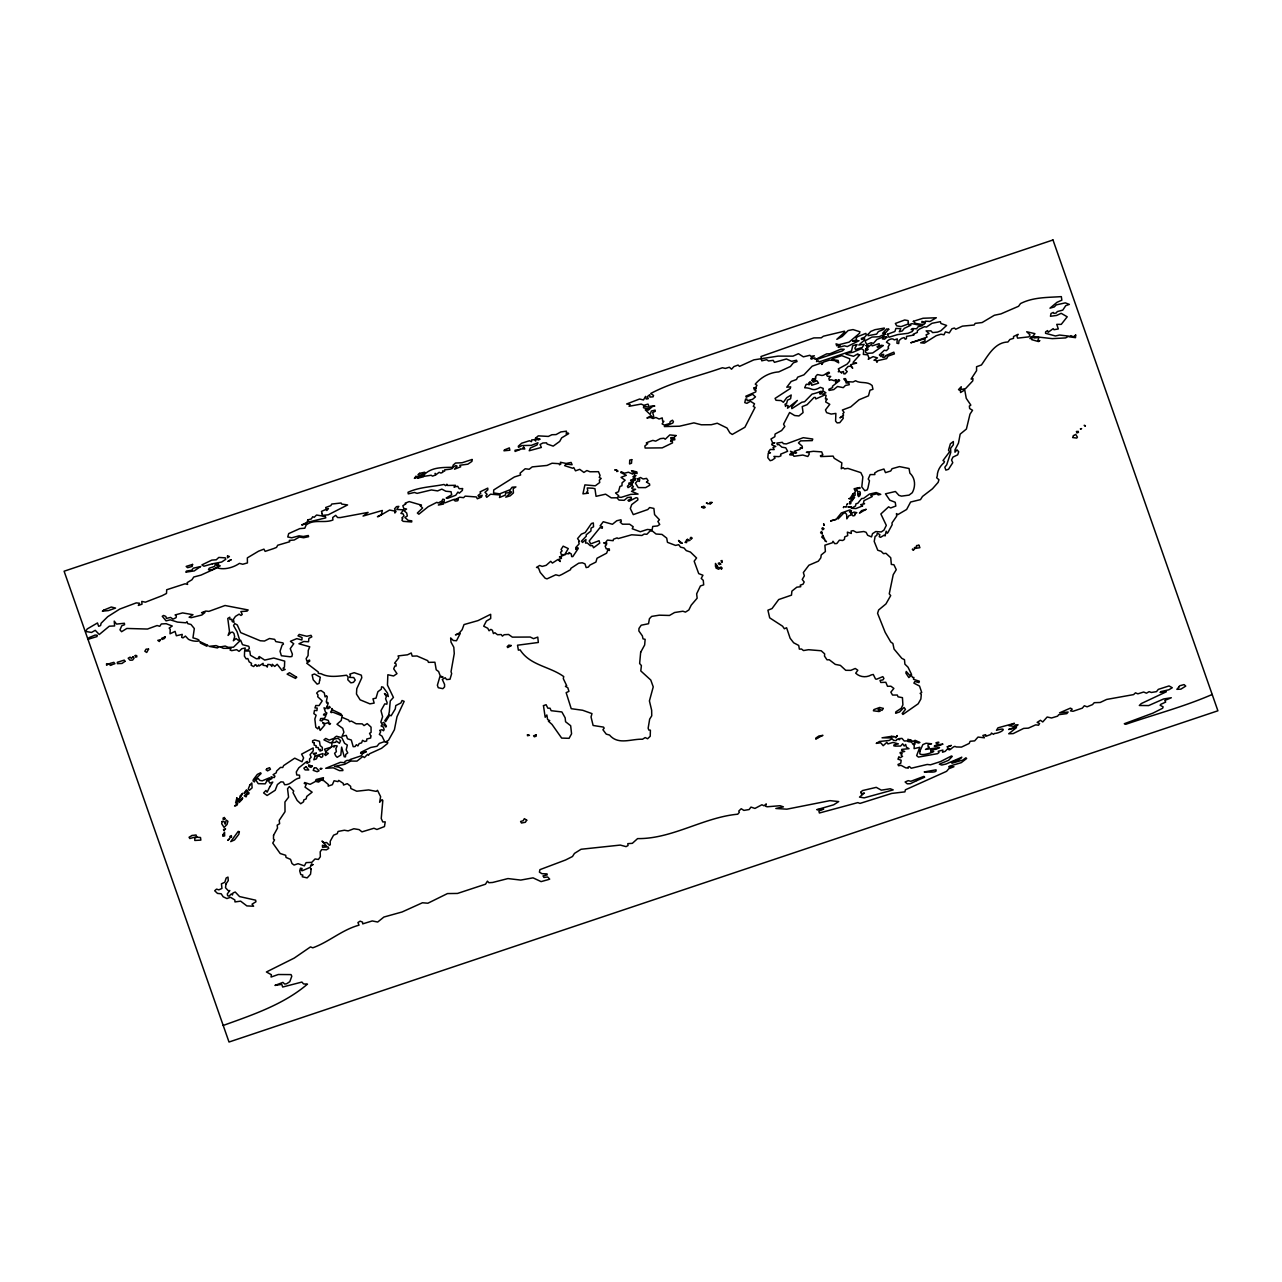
<?xml version="1.0" encoding="UTF-8"?>
<svg xmlns="http://www.w3.org/2000/svg" width="1282" height="1282" viewBox="0 0 1282 1282"><rect width="100%" height="100%" fill="white"/><g stroke="black" fill="none" stroke-linecap="round" stroke-linejoin="round"><path stroke-width="1.5" d="M845.335 506.63L846.729 506.614L845.335 506.775M1085.309 426.265L1084.171 425.32L1085.373 425.688M1212.179 694.475C1183.991 706.751 1154.473 714.427 1125.788 724.298L1124.314 723.721L1152.919 713.129L1162.63 708.257L1163.143 706.895L1160.13 705.244L1160.835 704.299L1165.675 702.087L1164.809 700.469L1171.315 697.745L1163.591 698.978L1148.64 705.581L1139.329 705.485L1141.284 703.562L1166.364 691.767L1160.05 692.424L1161.139 691.543L1168.847 689.78L1172.309 687.745L1169.056 685.934L1158.319 689.363L1156.524 691.623L1151.396 692.472L1149.137 691.639L1146.461 693.193L1143.656 692.024L1137.871 693.834L1135.467 692.841L1133.592 694.604L1106.638 699.443L1100.212 702.472L1094.251 702.68L1092.488 704.619L1087.104 706.815L1084.316 705.757L1082.312 708.161L1073.002 711.286L1070.486 710.869L1072.201 709.154L1070.438 708.113L1059.557 712.84L1068.13 712.039L1066.832 713.625L1058.708 714.699L1057.602 716.157L1051.528 717.984L1047.154 717.007L1042.747 721.958L1040.439 720.292L1037.138 722.423L1039.59 723.497L1038.58 725.195L1035.632 724.875L1028.34 728.144L1023.677 728.4L1013.149 733.608L1008.71 733.769L1016.482 727.615L1008.63 729.49L1015.408 727.102L1018.052 724.779L1015.088 724.939L1014.527 726.365L1009.03 725.756L1014.415 723.32L997.973 727.839L996.467 730.307C1008.87 726.413 1001.819 733 994.367 733.512L993.518 734.33L991.435 733.048L990.778 734.506L986.371 736.108L985.377 736.092L985.682 734.666L982.861 735.435L984.384 737.791L978.006 737.07L974.657 740.868L970.121 741.284L969.192 743.448L961.484 747.086L956.324 746.973C953.6 744.201 949.85 752.117 948.392 749.345L949.545 748.64L947.959 748.4L945.219 751.332L942.51 752.246L942.911 750.066L938.232 751.284L939.017 752.55L937.511 753.672L918.425 757.101L916.646 755.627L919.819 747.278L914.082 748.64L914.258 745.467L912.255 743.512L915.156 744.057L914.403 742.695C913.81 739.762 918.233 744.586 919.899 742.454L915.124 740.323L911.117 742.198L911.935 740.932L911.037 739.986L909.932 741.813L908.057 741.541L910.22 739.938L907.832 739.265L908.185 740.836L904.259 740.996L901.983 738.384L899.035 738.656L899.644 739.73C894.147 737.679 899.355 741.701 893.586 740.307L892.032 738.817L889.051 740.483L879.5 741.461L876.247 743.4L880.67 742.743L883.186 745.707L886.84 742.374L887.929 743.913L893.025 742.438L898.378 743.864L894.003 744.906L893.794 745.82L895.397 746.108L900.621 746.06L902.672 743.784L904.179 746.012L905.669 744.441L906.374 747.102L909.002 748.688L901.775 749.361L901.583 750.355L904.691 751.444L900.076 752.534L900.397 753.672L902.159 753.512L901.198 755.322L902.592 756.348L900.124 757.758L898.89 756.733L897.977 759.184L901.15 760.226L900.765 763.271L897.993 764.441L898.506 765.707L901.07 765.338L905.669 767.822L908.345 768.11L908.089 767.053L909.435 766.572L911.23 768.238L927.207 764.457L930.444 764.825L940.523 761.588L951.484 755.963L952.254 756.412L948.6 760.29L939.321 764.152L941.757 765.05L946.068 764.008L961.821 757.229L959.529 759.377L951.42 762.181L951.997 763.223L962.814 760.066L965.891 757.806L966.644 758.495L961.212 762.678L949.337 766.235L948.744 767.005L953.936 766.732L948.84 768.703L946.581 771.331L905.396 789.808L904.916 791.859L891.695 793.43L859.966 803.429L857.834 802.612L819.374 813.012L818.894 810.993L823.669 809.15L816.794 809.679L833.701 804.792L838.7 801.571L829.999 800.641L786.844 809.182L775.834 808.477L783.414 806.859L780.081 805.721L767.181 806.779L765.594 806.282L766.283 803.91L764.008 805.801L761.909 804.759L754.938 808.429L750.98 807.099L749.121 809.551L743.88 810.4L741.22 808.734L738.785 811.073L739.313 812.355L737.759 814.198C703.369 817.371 672.233 839.037 637.587 838.604L632.347 843.332L627.811 843.652L628.02 845.559L626.065 846.633L620.296 845.078L581.067 849.261L574.464 853.411L572.477 856.52L565.586 859.982L539.898 869.661L539.418 872.145L541.901 873.667L547.045 873.891L547.158 874.917L543.007 875.894L543.921 877.449L547.654 876.984L549.706 879.132L548.039 879.692L541.1 881.615L533.04 877.849L520.748 880.077L507.944 878.571L492.673 882.465L488.875 882.721L487.416 881.135L485.509 884.211L457.482 893.442L447.482 893.57L427.9 903.217L422.435 902.768L402.115 911.967L383.895 917.047L377.709 922.03L372.245 920.941L362.694 923.873L362.55 922.143L360.146 921.149L357.95 922.527L359.024 925.171C342.07 929.754 329.041 941.966 312.776 947.815L310.516 946.901L294.235 958.087L266.416 971.98L271.367 974.705L271.063 977.044L278.29 974.512L291.03 974.592L291.799 976.259L289.796 981.675L286.671 983.743L284.716 984.079L282.921 982.397L274.941 985.425L281.752 984.368L282.681 987.028L301.895 982.06L303.562 983.935L307.488 984.111C283.61 1004.511 252.634 1014.847 223.196 1025.456M859.389 494.323L859.934 495.589L858.571 496.663L857.674 494.884L859.789 494.515M640.663 652.282L639.638 663.515L641.401 665.55L640.792 670.919L650.775 680.037L653.243 686.896L649.413 700.901L651.657 710.276L651.737 715.821L649.67 719.122L648.147 728.208L648.804 730.003L650.391 730.195L650.23 736.253L647.602 738.753L645.183 737.567L642.49 739.249C631.609 738.672 618.293 745.451 609.543 735.051L606.242 734.121L602.925 729.746L604.159 728.176L603.566 727.118L593.117 725.468L591.034 716.958L591.98 713.609L582.701 710.276L571.227 708.69L566.147 692.665L568.936 691.351L567.798 687.713L565.394 686.367L566.692 685.662L563.295 678.611L563.727 676.576C549.706 666.368 530.011 665.486 520.107 649.878L518.377 650.15L517.527 645.215L538.328 642.474L537.767 637.106L533.52 638.66L530.251 637.042L512.351 637.138L508.569 634.462L504.211 634.718L502.4 636.112L501.182 634.526L497.496 634.734L494.868 632.731L493.41 633.58L492.384 630.295L490.894 629.382L489.083 630.776L487.769 628.276L483.699 626.209L486.391 621.033L490.702 618.533L490.669 614.302L478.042 620.6L464.02 624.574L462.145 629.686L459.309 633.004L455.447 634.878L460.238 633.5L456.488 640.728L453.315 640.503L450.655 637.923L451.008 642.154L453.812 647.25L454.261 653.58L451.04 671.704L451.665 673.595L449.998 679.268L446.585 679.572L445.207 677.729L442.29 679.38L444.566 684.396L444.566 686.896L442.883 688.674L438.252 687.729L437.386 685.245L439.806 676.944L443.091 677.056L440.239 675.935L438.62 671.544L436.217 669.781L434.902 662.233L428.46 662.361L427.707 660.647L416.971 655.983L412.227 656.144L411.234 652.987L407.532 654.798L398.077 655.919L398.798 657.81L394.6 663.147L396.09 663.948L396.106 666.031L394.872 666.031L393.686 668.835L396.987 673.643L393.574 675.983L387.853 674.749L387.452 685.053L393.43 697.456L390.257 700.966L389.311 711.798L388.558 715.148L384.824 720.596L385.626 721.686L389.664 715.164L391.122 715.789L395.257 708.978L395.785 705.565L400.913 702.953L402.051 700.501L404.167 701.366L397.003 716.702L394.407 729.762L388.51 740.243L385.257 742.15L387.773 742.358L387.468 743.56L381.523 748.319L369.553 753.768L368.415 755.338L367.597 754.345L364.425 757.566L362.87 756.476L356.973 761.107L350.675 761.075L344.794 764.28L334.474 766.428L339.089 767.181L342.679 769.376L342.887 770.562L339.506 770.642L333.288 767.806L325.724 768.303L340.371 762.325L344.906 762.694L344.89 761.508L346.925 760.418L350.579 760.322L350.306 759.457L361.268 755.803L362.902 753.287L366.299 751.717L360.579 753.415L360.915 752.262L370.738 747.47L376.956 746.284L379.296 743.448L384.648 741.541L382.004 736.14L379.36 734.426L380.658 731.814L379.696 730.323L382.02 729.73L383.478 730.756L384.135 729.666L383.414 727.07L381.139 726.013L381.988 724.747L384.28 725.067L385.866 727.054L386.411 726.093L383.751 722.391L381.715 723.465L380.834 722.087L382.613 716.686L380.978 710.661L384.744 703.898L386.892 704.155L387.1 702.504L385.578 698.77L386.363 696.623L384.456 693.514L388.35 696.543L387.452 693.097L383.158 687.184L381.587 686.799L381.299 689.155L377.886 691.735L375.995 698.177L372.982 698.786L374.152 703.097L369.921 703.866L360.114 699.828L356.476 694.027L356.765 688.755L361.796 677.761L361.332 675.149L354.185 672.681L349.746 674.172L350.499 675.342L349.569 677.393L353.752 677.537L355.242 680.069L353.431 682.361L350.851 682.841L347.807 679.797L348.095 676.912L346.557 675.229C338.352 676.191 328.721 677.809 321.173 673.771L318.273 673.322L318.305 672.024L306.67 663.163L309.731 661.095L309.539 660.054L306.943 661.24L306.142 658.628L308.081 655.567L308.241 650.455L309.747 646.801L298.946 643.772L303.77 641.481L308.545 641.769L308.866 638.372L311.83 636.866L311.029 635.343L306.799 636.273L299.219 634.414L298.001 635.856L302.023 637.539L301.911 639.974L296.783 638.644L290.421 641.288L293.738 643.724L290.245 648.644L292.392 654.189L291.879 656.496L290.069 656.769L281.383 655.743L280.037 651.288L282.12 645.038L283.45 644.141L283.018 642.923L275.79 641.577L274.668 639.365L269.492 638.516L264.477 641.032L260.262 640.76L240.728 632.635L237.282 624.959L234.734 623.549L233.548 625.568L237.058 631.657L239.446 639.446L238.228 640.263L236.064 638.532L233.356 640.792L234.67 636.753L233.981 633.532L232.539 632.074L230.792 632.507L228.084 635.439L229.478 631.481L227.779 618.453L229.782 617.203L229.943 619.559L231.657 619.206L232.282 621.658L234.061 622.267L233.356 619.462L235.455 616.402L239.125 614.142L240.968 615.456L242.234 614.463L240.888 611.562L247.073 611.113L248.179 609.96L225.039 605.505L208.87 611.386L205.793 611.065L201.53 612.732L204.944 612.54L201.899 614.991L191.226 617.684L189.111 617.203L192.989 614.703L182.605 612.908L175.089 614.943L176.355 615.889L176.115 617.636L173.086 619.126L170.538 617.427L166.388 618.421L165.859 616.434L163.567 615.456L162.253 616.289L166.051 620.841L170.266 619.831L177.509 622.107L185.89 622.812L187.012 621.642L187.717 623.645L190.97 624.462L194.319 628.549L192.957 637.859C206.402 641.256 194.592 642.683 188.438 639.301L185.409 636.08L182.989 637.907L181.659 637.33L182.252 634.382L176.339 635.76L175.073 631.369L170.025 633.805L170.234 629.382L169.16 628.1L172.253 626.017L166.179 623.693L161.324 623.965L159.753 626.289L157.093 625.536L147.462 629.045L126.838 628.452L121.582 631.706L119.979 629.831L121.758 625.792L124.562 624.703L124.386 623.26L116.534 624.094L114.226 621.113L114.627 625.937L109.291 626.209L99.275 634.51L95.253 630.311L91.535 632.443L85.59 631.433L87.272 628.917L97.48 622.956L98.65 626.321L100.605 625.52L101.086 623.26L107.72 616.69L119.739 609.078L136.213 602.893L139.578 603.229L138.36 605.425L142.014 604.191L141.773 601.418L145.395 602.187L162.077 595.713L166.516 593.454L166.692 589.752L185.073 583.791L187.621 584.416L187.14 582.637L191.963 579.736L193.758 577.012L200.937 575.121L217.139 567.814C224.27 570.186 233.388 567.573 239.43 563.375L242.763 564.256L247.442 562.926L247.33 557.878L258.595 551.164L263.932 549.129L265.134 551.372L273.611 548.584L276.543 547.398L277.681 545.251L289.732 541.709L289.283 540.395L294.171 540.026L299.395 537.014L303.642 537.751L308.609 536.677L308.305 535.507L303.305 536.485L299.091 535.828L291.719 537.799L287.761 536.966L288.69 533.6L299.812 528.601L304.812 528.216L306.11 525.027C313.93 518.713 324.106 523.617 332.919 519.995L332.679 517.527L335.692 515.332L337.615 517.543L340.147 517.591L368.094 512.399L363.062 516.069L382.34 510.476L381.331 514.675L377.437 516.694L378.302 516.598L389.6 510.044L394.632 511.069L394.888 512.992L396.026 511.518L394.552 508.842L396.523 506.63L398.83 506.374L396.811 509.451L403.542 509.835L400.897 513.441L402.981 513.713L404.022 515.941L401.843 517.96L402.724 518.505L401.907 520.268L403.253 521.357L411.698 521.966L411.778 520.829L408.269 520.396L404.92 517.511L407.323 515.941L406.698 512.976L404.15 510.797L406.554 509.034L403.766 508.473L402.852 505.733L405.817 503.906L405.16 503.185L409.198 501.583L421.474 505.14L420.111 505.589L422.595 507.993L417.355 513.04L418.861 514.21L428.188 506.694L436.89 502.304L438.091 503.009L441.873 501.038L442.803 499.179L444.389 499.531L444.149 501.246L438.364 505.044L443.492 504.05L443.171 502.127L444.934 502.881L453.379 499.595L455.142 499.227L454.389 500.541L455.607 501.054L457.818 500.701L458.331 499.339L456.104 499.115L459.725 497.224L463.571 497.672L465.142 496.134L476.343 496.951L477.321 498.778L481.471 497.063L482.112 495.269L478.747 496.551L478.042 495.509L480.75 493.33L480.077 491.871L487.753 488.122L487.849 489.836L484.981 492.304L487.112 494.307L485.846 495.765L486.727 497.304L490.557 494.195L500.156 494.964L499.499 497.496L505.3 495.156L505.717 492.945L508.874 492.769L510.076 491.102L511.614 492.096L505.749 497.16L510.124 495.862L513.425 492.929L513.201 488.618L515.909 486.92L512.111 487.224L510.252 489.676L499.676 493.858L493.586 492.945L493.73 489.948L514.386 476.984L520.636 474.981L520.091 473.17L525.171 468.763L529.162 469.26L532.222 466.888L546.965 465.446L552.045 463.235L559.096 463.683L559.497 464.821L560.843 463.988L560.346 462.241L566.131 463.459L571.115 462.449L572.125 464.725L566.115 464.148L564.609 465.654L572.653 468.25L573.743 467.577L575.49 470.831L579.72 469.324L583.903 472.433L586.884 470.542L589.992 471.76L598.486 471.696L600.056 475.43L599.255 477.449L601.194 478.474L599.319 480.189L599.72 482.513L595.297 485.798L584.896 484.884L582.941 493.858L588.326 493.169L586.547 492.4L587.765 490.958L587.268 487.961L592.572 488.202L594.96 488.746L596.05 496.326L605.601 494.179L611.226 497.849L616.93 497.817L619.062 500.092L624.206 500.3L627.539 497.512L631.129 497.176L631.369 498.57L627.94 500.397L628.981 501.294L636.128 497.688L637.667 498.137L637.907 499.9L631.706 504.595L630.311 508.553L633.276 514.611L647.779 509.547L649.637 507.528L653.884 508.441L654.573 514.595L659.429 519.723L657.89 521.47L659.733 524.466L657.554 525.941L652.746 526.437L652.089 529.883L647.346 529.466L640.311 531.742L632.218 528.745L633.212 526.742L629.606 524.194L622.475 524.194L620.135 522.095L621.305 521.309L620.937 519.755L616.786 520.748L612.427 524.274L603.261 521.726L600.104 525.876L602.412 526.774L602.268 528.28L600.024 527.623L589.223 540.94L590.698 543.889L599.095 540.7L599.736 543.119L593.55 547.751L592.524 545.651L590.297 545.699L587.332 542.991L585.553 543.087L585.938 539.482L582.493 542.494L581.547 541.068L586.259 536.18L586.195 534.818L590.906 531.052L591.05 528.136L593.534 526.806L593.342 522.928L591.435 523.505L585.185 532.575L581.355 534.145L577.557 538.584L579.56 541.373L578.663 541.837L579.16 543.872L575.794 547.51L575.762 549.433L577.878 547.638L578.182 548.536L572.798 556.628L571.644 556.58L571.275 553.968L568.936 552.494L568.775 553.856L566.66 553.584L564.465 555.01L568.295 548.584L563.167 546.164L561.067 549.465L562.109 550.907L560.571 552.334L561.388 554.705L563.391 554.577L563.086 555.555L559.433 556.949L561.228 556.981L561.436 558.391L558.872 559.24L560.298 561.532L557.846 559.561L552.398 563.07L550.715 561.308L546.196 565.314L542.174 566.404L539.674 565.458L536.517 567.365L538.504 567.926L540.203 572.397L545.17 578.23L547.013 578.855L555.779 574.785L559.16 575.698L562.029 574.384L570.522 569.705L570.843 568.391L578.663 563.215L582.252 562.782L584.977 563.872L586.162 567.589L588.294 567.125L589.912 565.074L595.922 562.077L597.027 558.247L606.642 553.167L607.716 550.186L609.431 550.475L609.303 548.92L606.258 548.84L605.136 546.132L606.61 544.529L603.694 542.799L606.819 543.231L605.953 541.917L607.492 540.091L613.149 540.7L613.453 539.241L617.123 537.879L618.18 538.584L631.657 534.786L641.913 535.475L644.221 534.065L646.865 534.29L650.086 530.956L652.554 531.165L656.063 534.017L661.961 534.418L666.72 538.136L667.441 542.318L675.55 545.411L678.723 544.69L680.534 547.142L683.963 547.943L686.255 550.603L690.405 552.045L696.575 557.99L694.155 561.179L698.722 573.615L702.953 575.249L701.222 578.39L703.273 580.361L703.69 584.864L700.421 585.954L696.655 593.838L697.152 598.197L691.206 605.168L688.835 609.96L685.469 612.107L682.889 611.226L674.62 612.508L669.476 615.456L659.285 615.184L651.657 616.402L649.429 618.693L648.532 623.725L641.208 625.215L638.981 628.42L638.869 630.968L642.362 635.856L643.019 638.837L645.134 639.333L644.654 644.974L640.663 652.282M225.488 828.957L223.789 830.592L223.517 829.486L225.488 828.957M254.91 665.214L253.644 666.528L251.16 665.278L251.528 663.323L249.173 661.849L247.811 658.547L246.192 658.884L244.413 656.176L244.622 650.984L249.798 651.048L250.407 655.262L256.368 658.756L259.525 658.595L258.467 657.586L259.236 656.528L264.701 660.086L273.771 658.035L284.7 661.127L284.444 667.057L283.018 668.275L285.165 669.492L282.088 670.518L277.168 664.268L274.701 666.448L272.265 664.236L271.864 666.448L270.406 664.637L267.826 664.413L267.265 667.105L266.416 665.823L263.05 665.262L263.098 663.323L259.044 666.031L258.644 664.909L256.945 666.416L255.807 664.557L254.91 665.214M812.115 380.578L813.397 382.148L816.874 380.722L818.589 383.126L811.714 385.273L811.634 382.885L810.352 383.286L810.112 381.651L808.702 383.014L810.032 383.879C809.487 385.818 807.323 383.526 806.154 384.392L804.679 387.773C812.836 387.741 811.746 392.244 820.336 387.34L823.204 388.382L822.932 390.898L825.896 392.789L822.691 394.295L821.425 393.446C819.743 395.721 818.172 391.939 821.714 391.651L822.707 392.116L821.009 391.282A53.94 50.847 -12.2 0 1 812.035 394.119L804.583 401.731L801.907 402.211L791.827 408.654L791.603 407.019L797.356 400.433L787.533 408.221L788.11 405.641L786.138 405.24L785.529 406.442L785.049 404.231L786.619 403.413L787.485 400.176L790.593 398.75L791.186 395L786.763 397.628L783.366 402.276L781.091 400.577L775.979 400.288L775.081 398.398L790.225 388.542L790.706 386.86L786.779 387.196L791.202 381.443L796.475 379.504L797.692 377.148L803.926 374.841L812.195 366.171L821.89 362.774L821.81 364.457L823.477 362.133L829.438 360.098L834.55 360.546L838.684 362.854L838.108 360.418L832.13 359.665L832.403 358.639L841.777 355.627L849.694 358.752L849.662 361.139L847.049 364.168L838.3 368.912L839.229 370.274L838.3 371.78L839.614 371.395L841.777 373.142L841.633 372.084L843.428 371.492L843.877 373.895L845.142 373.847L847.226 371.556L845.239 369.697L848.043 366.492L850.511 366.107L852.706 368.238L850.655 364.697L856.6 363.094L853.347 363.159L853.171 362.277L859.853 354.729L858.075 355.05L857.898 353.832L853.524 356.3L845.912 354.153L846.793 353.271L852.818 352.326L861.376 348.704L863.748 350.178L863.331 354.409L867.77 354.874L869.036 358.255L868.218 359.232L873.09 356.636L877.465 357.87L873.971 360.242L876.215 360.45L876.936 362.341L877.737 360.627L886.615 358.639L888.089 356.092L894.371 353.912L893.842 352.165L885.141 355.851L885.862 356.556L884.003 357.422L882.593 357.181L883.715 354.329L881.776 354.665L881.087 356.62L879.356 354.954L884.276 350.258L886.423 350.643L888.634 348.319L888.041 346.989L889.724 344.185L886.423 342.166C887.833 339.89 892.416 337.374 894.323 339.89L897.288 338.897L896.935 343.255L898.682 343.576L899.019 340.579L901.518 338.416L904.114 337.583L905.188 339.201L906.406 338.72L906.502 336.397L913.954 335.035L913.281 334.217L917.335 332.423L917.303 330.82L919.514 329.057L924.45 326.734L926.485 327.07L931.998 323.288L940.379 321.67L940.94 323.481L946.629 325.468L940.876 330.756L937.559 332.086L932.623 332.599L930.94 330.852L926.133 330.9L929.097 333.528L926.069 334.842L927.046 337.102L910.765 342.791L924.963 338.656L924.963 340.98L920.636 342.807L924.274 343.159L936.213 335.676L941.004 334.201L943.969 334.794L945.459 331.878L949.273 332.919L951.885 328.785L954.433 328.016L955.699 329.266L962.397 326.141L974.192 325.019L975.169 323.368L982.108 322.551L994.367 315.26L1000.889 313.914L1018.549 306.286L1020.52 303.562C1033.34 297.055 1047.41 297.584 1061.336 296.623L1061.849 300.18L1057.025 302.28L1049.974 308.177L1054.253 306.943L1056.272 304.892L1065.294 302.873L1069.364 304.395L1065.743 305.661L1062.794 310.1L1057.297 311.574L1056.192 313L1053.884 313.417L1053.275 312.439L1051.032 313.481L1050.455 316.269L1056.656 315.436L1061.176 313.321L1067.217 316.798L1061.256 324.378L1056.753 324.362L1058.307 328.961L1053.964 329.698L1053.163 328.657L1048.131 332.326L1047.618 330.58L1045.615 331.846L1045.551 333.304L1055.439 335.98L1059.573 335.051L1068.739 336.108L1065.663 337.919L1052.33 338.64L1032.715 336.429L1034.927 333.657L1026.69 331.75L1029.991 334.826L1028.965 336.846L1017.571 338.144L1016.914 336.108L1018.132 334.298L1013.549 336.509L1013.533 338.352L1009.96 339.442L1007.908 342.006C994.88 342.31 988.085 355.499 981.435 364.969L976.563 366.732L976.58 370.674L971.099 379.039L972.974 378.575L972.766 380.882L965.554 388.622L960.875 389.552L961.244 386.715L958.519 389.616L960.442 390.738L960.555 392.532L964.737 389.936L966.259 398.349L970.827 405.112L969.368 406.074L969.641 408.541L972.541 410.272L969.993 414.15L966.404 429.037L960.17 434.149L958.487 443.059L954.994 449.838L954.978 452.193L956.997 449.854L958.696 451.745L957.686 454.838L952.927 457.113L951.548 460.03L952.782 462.674L948.504 469.308L945.844 470.109L944.834 467.193L946.709 464.805L950.763 452.418L950.603 448.347L953.327 444.774L953.343 441.537L950.379 443.796L948.488 450.254L949.625 451.745L943.007 460.542L944.449 461.488L943.985 462.738C940.219 465.815 937.19 471.007 937.27 475.942L936.677 477.769L938.937 479.724L938.136 482.369L932.479 488.779L922.511 496.438L920.476 499.627L910.605 502.031L906.646 509.467L897.769 514.659L896.471 513.585L896.679 516.149L891.952 522.976L892.192 524.659L887.865 532.639L887.224 533.248L886.166 531.213L885.093 535.972L884.163 535.171L880.558 537.318L879.26 536.693L879.853 534.61L877.257 533.2L876.792 535.411L875.125 536.389L874.212 541.421L877.753 550.234L881.135 551.308L883.506 553.648L885.942 553.311L890.734 557.766L891.343 564.449L893.907 564.721L896.262 569.673L893.217 574.673L889.259 593.822L890.686 595.601L885.942 603.934L878.635 609.976L877.577 613.325L885.189 632.379L890.798 642.042L892.897 643.516L894.067 649.077L901.839 658.371L904.483 659.685L904.9 664.156L908.041 667.233L911.566 674.46L909.611 675.181L906.246 671.464L905.861 673.082L908.858 677.569L911.358 675.438L912.688 677.505L913.906 677.425L913.521 679.3L919.338 681.223L918.986 682.569L914.835 681.495L913.89 683.114L919.531 686.062L921.71 692.504L920.156 693.354L921.293 694.459L920.861 699.027L918.168 703.802L902.913 714.443L902.191 713.529L905.461 709.363L904.018 707.44L899.499 712.023L895.589 713.241L895.878 711.831L901.214 708.321L902.897 704.876L902.448 697.664L898.041 696.831L897.304 695.036L892.544 695.068L890.846 692.152L893.874 688.434L890.894 686.207L887.497 686.303L885.814 682.28L880.798 682.473L880.013 680.405L882.913 679.893L883.923 678.45L882.817 676.64L876.696 679.188L875.526 679.011L873.282 674.46L871.295 674.925A12.644 11.923 -12.2 0 1 855.703 673.178L857.818 670.246L855.254 668.467L850.815 670.358L845.735 670.31L840.383 665.39L835.287 664.38L829.262 659.749L827.034 659.845L824.502 656.112L824.663 653.868L821.185 650.759L808.477 649.718L803.477 650.551L801.522 649.013L799.359 649.125L798.718 645.455L793.654 642.779L790.129 638.244L786.603 627.763L784.36 628.757L782.565 626.193L769.697 617.86L767.918 610.2L772.02 608.581L778.687 599.559L791.491 595.152L791.891 591.13L796.843 587.172L800.769 586.707L800.224 585.169L803.061 584.207L804.183 582.012L802.244 579.464L804.359 575.826L803.333 572.573L808.894 565.234L818.333 561.179L820.817 557.846L821.233 554.93L825.4 551.548L824.887 545.203L832.403 542.751L832.996 541.244L834.694 543.68L836.858 543.504L839.422 540.155L842.691 540.491L844.453 539.402L844.71 536.902L847.69 535.62L847.37 532.126L851.312 533.472L851.104 531.085L853.171 530.636L856.568 532.431L863.796 531.517L866.135 532.334L867.658 535.267L871.52 536.902L872.513 533.649L875.782 531.549L881.311 531.95L883.971 530.091L886.311 525.364L880.862 513.97L888.602 506.839L890.653 507.976L895.83 506.037L895.221 502.272L889.82 500.188L885.461 493.826L895.429 491.487L898.954 495.365L901.502 496.134L909.066 495.124L912.271 492.705C915.749 486.391 915.444 478.154 909.883 473.154L909.05 468.507L899.483 466.6L892.032 468.715L890.75 470.975L885.493 472.641L883.907 469.004L877.93 470.911L874.661 473.042L874.853 474.58L870.141 474.58L868.202 479.083L869.468 480.718L867.994 487.801L867.257 489.868L864.773 490.685L861.792 486.936L862.85 476.856L860.863 472.641L847.899 468.395L844.518 468.892L843.091 467.674L841.248 468.731L841.857 462.866L834.181 458.283L833.124 456.104L820.752 456.584L820.384 455.799L822.868 454.838L821.698 451.889L813.397 451.296L806.362 452.29L808.718 452.674L809.279 454.116L807.82 456.488L802.82 455.046L793.959 456.28L793.334 455.158L789.68 454.79L790.513 453.588L793.27 453.844L790.465 451.264L795.128 453.283L796.587 452.786L794.311 451.248L800.096 449.325C799.92 444.678 803.285 451.777 802.147 446.136L798.462 442.915L800.577 440.88L812.227 440.623L812.756 439.021L803.269 437.691L786.315 443.925L783.366 443.652L782.324 442.306L776.892 443.075L777.357 444.71L778.991 444.582L781.892 447.178L785.754 447.819L787.645 451.264L780.642 454.181L780.914 455.831L778.879 456.632L773.943 456.424L775.033 458.123L772.117 460.158L770.178 460.687L767.806 457.706L768.206 453.427L770.466 452.834L768.399 451.953L770.242 449.437L774.216 449.597L772.998 447.482L775.802 446.424L772.085 445.014L771.684 444.117L774.809 442.707L772.629 442.899L770.995 438.989L774.857 436.697L775.065 434.053L781.619 430.528L784.824 426.473L783.558 424.198L789.616 412.5L794.696 415.544L798.942 415.945L803.077 412.596L802.212 406.586L807.099 404.679L814.07 397.42L815.32 397.452L815.801 398.942L825.095 394.84L826.105 395.401L825.4 398.926C829.534 398.878 825.48 399.359 825.704 401.971L829.774 404.327L825.464 409.903L826.618 412.66L831.153 414.07L835.88 413.413L835.592 421.105L837.114 422.9L839.758 422.691L843.252 418.333L842.819 416.33L839.95 417.82L843.572 415.128L842.883 413.685L844.069 412.419L842.37 410.032L850.735 406.891L859.036 399.776L868.475 395.85L869.981 390.225L872.962 389.295L872.129 385.513C867.177 380.914 860.43 383.911 855.575 380.738L852.979 381.988L846.873 381.651L845.511 378.639C841.184 378.27 846.457 380.273 846.104 382.965L848.892 383.11L849.245 384.728L845.447 385.449L843.284 387.645L837.515 386.491L833.765 389.568L829.117 390.433L828.829 389.295L832.595 387.565L832.483 386.202L839.63 380.546L838.668 379.632L838.829 380.578L835.592 382.389L836.954 379.953L835.271 379.712C835.319 382.709 831.649 378.302 829.358 380.305L828.845 378.43L830.704 376.411L827.371 376.283L826.505 374.648L829.486 373.03C829.246 370.001 824.406 376.011 821.954 375.466L817.403 374.552L815.48 376.684L815.897 378.11L812.067 379.424L814.503 378.863L815.897 380.401L812.115 380.578M887.32 334.298L888.955 337.214L897.624 334.602L908.105 333.288L912.223 331.541L913.425 329.698L911.117 329.554L912.608 328.545L916.566 328.785L918.12 326.75L922.159 325.772L911.919 323.609L908.858 324.779L910.877 325.211L904.291 328.352L902.336 330.884L899.291 331.734L900.813 328.673L895.91 328.4L894.884 331.493L887.32 334.298M913.329 321.317L915.572 323.401L923.585 324.731L925.46 322.808L921.918 322.503L921.934 321.397L924.514 322.279L925.364 321.173L930.011 321.478L936.325 317.76L923.04 318.257L913.329 321.317M148.568 649.141L146.709 652.458L144.834 651.256L146.1 649.125L148.568 649.141M236.866 797.933L235.6 802.981L236.978 802.612L237.939 800.208L236.866 797.933M218.998 646.785L217.427 647.923L209.046 646.336L216.049 645.599L218.998 646.785M543.456 705.645L545.187 717.263L546.853 714.971L547.606 719.49L549.722 720.66L548.408 721.221L551.997 724.41L561.66 738.095L569.08 738.32L571.564 733.817L570.666 725.724L565.57 721.75L565.154 717.824L561.869 711.943L551.132 710.693L550.058 708.209L547.847 708.177L546.084 704.699L543.456 705.645M632.683 482.737L631.689 484.804L629.975 484.163L631.93 482.369L628.805 483.106L629.061 484.628L627.427 486.247L628.052 487.641L632.106 485.221L633.42 486.775L631.641 488.009L632.491 489.035L635.616 489.307L631.529 491.31L638.083 494.067L630.712 494.371L621.129 497.368L617.876 496.967L618.693 495.685L615.536 492.961L618.485 491.759L619.959 486.407L621.946 485.782L622.074 482.817L625.135 480.221L621.033 477.369L626.305 475.302L620.664 472.449L621.161 471.696L624.494 473.202L628.372 472.209L632.667 474.036L632.202 473.09L634.862 473.09L634.286 475.43L636.016 475.622L632.907 476.792L635.84 478.474L632.827 478.891L635.487 479.949L631.016 479.788L630.584 480.862L633.612 481.375L632.683 482.737M273.547 835.319L273.467 839.037L274.524 839.902L272.762 843.075L280.181 853.508L285.678 855.286L286.03 857.434L290.533 859.357L291.976 863.507L294.043 865.046L298.065 863.699L304.395 865.863L306.094 862.626L311.782 862.353L315.051 858.956L318.401 859.453L320.34 856.713L320.196 851.857L321.766 849.501L326.381 849.838L328.769 848.363L328.032 846.889L322.519 847.258L322.439 845.287L326.493 846.008L322.006 841.088L324.394 842.787L326.622 842.498L329.394 845.271L330.275 844.774L330.195 841.296L333.576 835.191L337.262 833.669L338.047 831.457L344.361 830.239L348.143 830.896L353.848 828.749L359.136 829.614L361.957 831.858L373.927 828.252L376.908 829.486L384.456 826.569L385.225 821.858L382.773 821.922L381.235 818.493L382.821 800.449L382.036 799.648L379.632 802.308L380.626 796.651L377.485 790.321L376.267 791.395L368.623 789.92L356.733 791.218L350.819 788.51L350.627 786.315L347.294 783.655L343.512 785.033L343.223 783.35L338.736 780.401L337.935 781.619L334.089 780.754L332.358 784.696L328.144 786.122L328.464 784.648L323.737 780.642L321.221 780.097L318.577 782.084L316.398 781.571L319.811 779.376L323.08 779.664L323.465 777.677L316.093 779.504L315.292 781.571L310.132 784.328L304.715 782.533L304.203 783.382L306.286 784.247L305.02 787.148L312.151 792.164L306.767 796.378L306.142 798.894L303.722 799.984L303.578 801.779L300.725 803.75L297.168 800.449L293.001 792.613L293.722 791.042L289.331 786.555L287.537 788.767L288.578 797.212L284.941 802.003L285.021 811.714L279.204 820.4L279.62 823.669L277.168 825.223L277.537 828.076L273.547 835.319M452.546 467.273L452.514 468.395L450.367 469.164L444.662 469.853L444.63 471.183L442.594 470.895L442.915 472.225L440.88 473.074L439.165 472.289L436.104 474.628L435.159 473.33L435.56 475.029L432.483 476.135L431.185 475.253L424.983 476.183L423.813 475.446L424.679 474.164C432.258 467.017 442.675 467.545 452.546 467.273M854.79 514.146L854.757 515.508L852.963 515.909L852.129 514.723L848.908 515.749L846.825 518.841L846.649 514.579L845.527 512.992L843.7 513.12L838.108 518.938L837.034 518.265L841.345 512.976L849.886 509.932L851.52 510.845L849.469 511.903L851.488 512.207L850.831 513.874L854.036 512.079L856.793 512.64L854.79 514.146M218.613 564.288L216.626 565.683L220.248 565.827L211.642 569.913L208.469 569.737L209.222 568.214L214.719 566.388L215.152 564.689L218.613 564.288M536.213 734.842L536.18 736.172L534.37 736.781L533.568 735.772L536.213 734.842M868.09 334.362L868.058 335.676L876.632 334.121L878.362 331.605L883.715 329.394L884.372 328.08L875.029 329.682L870.75 331.429L868.09 334.362M631.77 459.613L631.513 463.203L629.558 463.956L629.734 460.094L631.77 459.613M229.334 838.925L227.859 840.319L229.334 838.925M248.756 792.901C249.365 795.785 246.144 792.1 246.689 795.529L246.096 796.843L244.301 795.882L248.083 791.795L248.756 792.901M314.298 742.631L314.074 745.034L316.205 745.771L315.917 747.342L318.208 747.566L318.753 749.714L320.308 749.393L319.923 751.108L322.295 750.21L322.311 747.39L320.147 745.563L319.474 741.3L314.715 739.954L312.584 740.772L312.632 742.47L314.298 742.631M370.786 735.884L370.69 737.967L366.748 739.041L366.652 740.948L364.729 741.525L362.518 740.323L361.62 742.871L359.184 743.56L357.886 745.932L356.364 744.698L355.082 746.557L353.191 746.669L351.3 740.002L347.486 738.801L346.284 735.387L342.054 736.253L343.897 732.23L342.743 728.352L336.99 724.25L341.252 720.468L341.813 717.199L348.704 720.115L349.457 721.622L351.428 721.093L356.108 723.753L362.213 723.865L364.024 725.596L367.197 723.609L371.043 727.102L371.091 732.423L369.553 733.32L370.786 735.884M527.511 734.698L527.463 735.74L529.434 735.323L527.511 734.698M859.677 331.685L859.613 333.208L849.085 342.15L838.941 344.698L836.04 343.848L836.713 345.787L840.191 345.291L838.22 347.39L844.534 345.836L847.226 346.589L859.036 340.692L852.53 341.252L856.68 339.618L856.039 337.887L858.043 336.461L865.879 333.4L866.344 335.227L864.549 337.246L861.344 338.416L861.44 339.474L864.597 338.64L864.613 339.986L858.812 345.018L864.148 344.377L862.225 347.47L855.495 349.521L854.87 348.207L857.033 344.554L855.318 344.874L852.69 345.803L851.504 351.012L819.006 361.941L818.461 360.899L816.538 361.588L816.938 359.377L842.482 350.835L844.197 349.297L840.864 349.169L829.823 353.8L826.65 353.88L816.025 359.216L814.919 359.248L814.967 357.838L811.25 359.104L810.705 358.287L814.374 355.787L810.833 356.316L809.904 355.274L803.381 356.845L798.414 353.704L793.013 356.14L778.126 356.108L753.864 359.857L739.49 366.38L738.063 365.066L733.961 366.572L731.525 369.2L729.394 367.213L725.356 368.415L722.407 367.742C698.674 376.187 673.274 381.539 650.727 393.478L653.548 395.481L653.083 396.827L649.942 397.083L649.702 394.696L647.266 396.699L648.291 398.67L646.224 399.039L645.551 396.394L643.484 399.952L639.606 399.023L626.658 403.974L630.167 404.567L629.077 406.282L641.192 404.07L643.917 405.304L647.987 404.102L648.868 405.881L647.843 407.099L643.756 406.074L643.468 407.692L646.625 408.702L648.42 408.75L650.807 406.106L654.782 406.057L652.474 406.506L648.388 410.112L645.263 409.871L650.23 414.519L651.336 411.009L655.134 410.112L655.278 411.314L652.698 412.5L653.772 416.682L651.993 417.019L651.128 415.688L646.897 418.044L650.262 417.403L653.035 418.541L655.887 417.483L659.076 419.022L662.233 417.9L662.634 421.057L663.884 421.265L662.121 423.877L664.284 425.095L669.717 423.541L670.198 421.57L672.473 420.224L673.467 421.698L672.778 423.044L664.316 426.569L679.476 426.217L693.883 422.868L701.366 424.791L711.286 424.727L717.247 423.22L726.99 427.996L729.875 432.883L732.246 434.454L744.906 427.259L755.034 407.468L753.287 406.378L754.521 403.814L750.419 401.282L746.893 403.333L744.778 402.612L745.579 399.071L746.813 398.974L747.23 400.673L752.47 399.391L755.483 396.875L752.55 394.279L746.284 397.244L745.836 396.202L755.787 391.907L755.963 390.113L754.313 389.872L756.22 388.142L754.137 388.895L753.656 387.837L755.707 387.468L756.957 385.337L755.258 384.119C761.139 377.196 769.472 372.501 778.735 371.908L790.417 366.492L793.366 362.838L797.035 361.572L796.507 360.258L791.603 361.316L786.443 358.976L774.44 362.341L773.206 360.37L768.527 360.963L766.572 359.681L761.748 360.835L760.979 356.524L813.846 337.903L821.249 337.823L823.413 336.205L844.437 331.205L844.806 332.038L836.826 339.329L842.306 336.429L848.091 330.564L852.995 329.586L859.677 331.685M535.764 439.678L535.7 441.056L534.322 439.71L531.726 439.918L531.453 441.697L529.466 440.752L521.678 443.219L518.265 446.232L518.505 447.306L522.014 445.559L531.357 445.367L537.959 442.739L537.014 444.998L530.331 448.011L529.226 450.735L541.373 447.45L540.059 444.501L542.879 442.979L546.549 442.851L547.077 444.037L553.199 446.12L559.689 441.441L561.66 437.851L568.695 433.62L567.83 432.867L566.291 434.053L566.452 431.185L560.843 431.922L556.084 434.566L551.885 434.742L548.359 436.425L538.28 435.864L535.828 437.915L540.123 439.181L538.344 439.982L535.299 438.348L535.764 439.678M676.047 435.543L674.06 437.45L670.758 437.643L670.935 438.829L674.653 438.556L674.845 439.774L670.983 440.239L670.598 441.521L672.297 441.072L672.505 442.899L662.201 447.867L645.15 448.043L644.862 445.976L647.731 443.652L646.288 442.963L648.147 442.098L652.842 440.399L655.663 441.136L660.374 438.636L663.868 438.236L665.246 439.245L669.797 434.918L676.047 435.543M324.827 754.425L325.596 755.515L328.384 753.367L325.852 752.486L324.827 754.425M200.569 566.564L194.255 570.907L185.826 572.173L186.435 571.067L191.595 570.298L193.342 568.182L200.569 566.564M97.079 635.359L96.999 636.577L88.362 639.205L89.019 637.635L95.189 635.039L97.079 635.359M472.064 459.501L471.952 461.376L467.85 464.18L459.757 465.286L460.703 466.792L454.501 469.196L457.097 466.167L455.943 465.526L453.459 466.904L452.979 465.318L455.495 463.042L462.097 462.754L472.064 459.501M1080.502 428.957L1081.591 428.637L1080.454 428.813M222.956 834.774L222.86 836.281L224.654 835.896L224.574 832.178L222.956 834.774M721.237 560.811L722.07 562.461L722.038 560.49L721.237 560.811M269.813 786.731L267.121 792.196L265.935 790.481L263.595 792.917L267.089 795.481L275.197 790.273L277.425 784.52L280.902 781.844L283.322 782.052L284.604 784.712C290.95 785.193 293.802 778.687 299.651 778.014L299.523 775.177L296.735 774.969L296.302 771.94L298.802 767.838L306.382 761.78L307.327 761.38L306.991 763.383L309.667 761.877L309.539 758.928L311.141 757.229L310.036 754.649L313.193 750.915L313.209 747.951L301.59 754.137L303.61 757.886L302.007 761.732L294.732 758.159L283.642 765.578L282.729 767.501L280.502 767.405L276.624 771.027L276.239 772.822L273.082 774.681L274.957 776.155L274.252 777.581L270.967 776.924L272.024 778.495L268.307 780.498L269.861 783.126L272.778 782.052L269.813 786.731M462.53 488.57L462.401 490.397L459.293 493.185L457.93 492.048L455.767 495.253L447.562 498.345L446.168 498.009L451.697 494.788L451.04 491.711L445.864 491.246L441.825 489.115L437.643 490.91L431.393 489.948L417.131 493.362L414.423 492.464L408.253 493.874L408.029 492.272C419.134 487.096 432.13 486.84 444.021 484.468L445.671 485.686L446.905 484.211L447.482 485.461L455.447 485.301L453.988 487.064L457.674 486.263L459.212 488.746L462.53 488.57M334.265 745.643L334.153 747.005L331.766 746.188L331.942 742.775L335.788 742.23L336.285 740.964L339.426 743.272L340.595 740.74L338.192 738.304L334.971 738.929L334.778 737.422L336.461 736.237L341.781 737.631L344.586 743.304L347.342 745.082L346.188 749.874L347.759 752.887L345.707 754.489L345.467 756.893L344.217 756.765L341.637 747.102L340.836 755.034L337.182 757.309L335.644 755.771L334.602 753.287L336.397 751.653L335.836 748.704L337.198 745.916L334.265 745.643M212.427 563.808L203.918 566.211L201.883 564.897L211.818 560.106L216.273 559.785L218.805 557.43L225.231 557.846L225.776 559.289L221.626 562.045L212.427 563.808M896.711 736.493L895.445 737.711L897.32 735.564L896.711 736.493M327.279 706.11L325.868 708.658L324.025 707.792L325.452 712.103L326.846 712.952L326.445 714.154L324.218 713.834L323.465 714.955L325.916 715.228L325.612 716.301L324.41 718.353L320.644 718.545L320.083 720.5L322.086 721.029L322.327 719.907L324.763 719.298L328.256 720.372L329.266 723.417L330.5 723.577L329.65 724.442L327.679 722.744L325.34 723.593L322.695 722.615L324.715 725.035L320.147 730.468L318.962 726.541L317.808 728.881L315.805 727.215L314.843 719.026L316.109 715.212L313.866 713.625L314.475 710.388L316.926 710.629L317.215 708.033L314.955 707.952L315.821 705.501L319.074 705.581L322.183 700.901L317.664 696.687L318.032 694.972L316.654 693.113L318.577 691.19L321.045 690.533L324.266 692.857L325.099 696.927L326.477 695.709L327.279 696.719L326.317 701.815L326.83 703.177L327.567 702.296L328.208 703.097L327.279 706.11M646.497 482.08L649.541 483.939L649.718 485.253L645.647 487.609L638.244 487.609L635.407 483.122L637.635 480.766L639.381 481.439L639.734 479.276L637.314 479.035L640.503 477.497L643.131 478.971L646.593 478.394L648.147 480.75L646.497 482.08M242.602 798.125L241.897 799.071L242.602 798.125M720.212 568.022L718.609 569.256L716.045 568.086L718.112 567.157L720.212 568.022M862.562 505.909L855.911 508.553L851.328 508.297L855.479 506.021L856.007 503.714L857.77 503.329L861.648 498.522L863.507 498.426L869.356 494.131L876.135 492.544L880.766 494.339L878.266 494.964L876.792 493.778L870.782 495.365L872.257 496.551L863.956 500.685L863.459 503.201L864.581 503.714L860.671 504.659L862.562 505.909M322.199 513.617L321.99 515.412L328.272 514.787L347.582 504.932L341.669 504.066L341.076 502.993L331.701 504.05L330.836 505.637L325.708 507.496L326.189 509.002L328.448 508.601L326.83 510.508L325.612 509.563L321.478 511.406L322.199 513.617M225.985 883.971L225.504 887.705L228.244 890.702L229.815 890.573L227.315 893.874L227.619 895.685L229.045 896.166L231.385 893.874L232.395 895.044L233.004 892.929L235.231 892.032L239.542 896.567L255.647 900.188L255.935 901.759L252.041 904.179L253.596 906.214L246.865 905.909L240.631 901.15L234.959 901.919L234.878 899.964L230.456 897.288L226.914 898.554L223.164 896.775L221.177 893.778L217.491 893.41L214.703 890.766L216.578 889.099L218.805 889.868L221.946 888.426L221.433 883.811L224.799 882.288L226.177 877.994L227.988 877.08L228.276 880.574L225.985 883.971M319.651 680.245L319.09 683.386L317.135 684.155L313.209 679.764L312.119 674.877L314.491 673.979L320.308 677.249L319.651 680.245M860.927 792.116L861.28 793.782L864.421 793.013L859.517 797.1L864.18 797.869L893.201 789.888L890.221 788.767L881.343 790.161L876.247 787.356L862.417 790.593L860.927 792.116M701.591 507.143L703.738 508.169L705.244 507.352L703.818 506.182L701.591 507.143M267.073 780.626L265.214 783.847L258.211 783.655L255.711 779.857L258.179 778.446L259.765 780.385L262.217 780.834L269.573 777.757L269.733 779.007L267.073 780.626M255.326 779.152L254.429 781.94L253.019 780.85L253.371 779.6L257.313 774.424L260.615 772.79L261.079 773.559L255.326 779.152M865.719 349.073L865.542 352.213L867.321 353.367L872.673 352.999L883.346 345.547L881.087 345.243L877.689 347.502L877.064 346.653L879.196 345.563L879.196 343.672L872.161 345.884L871.504 344.329L868.01 347.278L866.856 347.005L866.616 348.191L868.218 349.233L867.193 350.194L865.719 349.073M924.402 771.924C926.582 771.62 937.911 773.447 936.052 769.809L924.402 771.924M240.631 797.1L239.83 798.061L240.038 796.01L242.667 793.286L240.631 797.1M320.42 768.463L320.276 769.312L322.038 768.479L320.42 768.463M222.106 821.49L221.706 823.717L224.078 827.451L227.01 824.47L227.908 821.297L226.273 820.031L225.135 824.118L223.981 821.345L222.106 821.49M852.77 494.147L850.575 497.688L852.963 497.112L853.347 495.173L855.142 495.333L855.078 492.256L852.77 494.147M717.215 565.779L716.189 567.157L715.484 566.516L715.468 563.439L717.215 565.779M1075.678 335.051L1075.518 337.679L1069.108 336.781L1070.871 335.596L1073.322 336.846L1075.678 335.051M919.899 751.188L919.851 753.864C922.944 756.797 940.668 749.585 930.748 751.476L930.796 749.778L936.052 749.297L939.514 747.582L925.476 749.425L929.386 747.31L927.896 746.124L928.232 744.586L931.565 743.784L926.069 743.24L922.864 744.586L919.899 751.188M849.87 501.871L849.245 503.794L850.575 503.794L851.04 502.672L849.87 501.871M220.312 646.913L223.308 648.323L231.048 648.339L230.103 650.07L231.689 650.647L236.641 649.67L239.061 651.368L241.817 648.724L245.231 648.003L244.734 650.246L248.147 649.958L249.365 648.339L248.82 646.32L242.506 644.67L240.615 640.183L233.484 647.218L228.196 647.33L225.199 646.064L220.312 646.913M891.695 736.333L891.551 737.919L882.032 737.807L891.695 736.333M192.572 564.417L192.156 566.436L187.589 567.702L186.146 566.404L192.572 564.417M918.922 545.251L919.915 547.686L914.515 548.568L914.451 547.606L916.614 546.965L916.534 545.571L918.922 545.251M311.141 869.132L310.532 874.212L307.183 877.898L302.264 876.76L302.84 875.061L300.773 874.548L299.7 870.863L300.485 868.202L302.071 868.459L301.414 870.526L302.344 870.702L310.052 867.401L311.141 869.132M239.365 831.681L238.805 834.294L234.478 839.966L230.728 841.633L238.196 831.393L239.365 831.681M711.975 502.464L710.084 504.275L709.555 503.489L709.972 502.384L711.975 502.464M823.621 523.809L824.07 525.316L823.621 523.809M334.298 738.256L332.198 742.102L330.307 742.919L323.913 739.874L325.74 738.448L329.137 740.131L334.298 738.256M614.991 469.949L616.418 470.141L614.991 469.949M866.055 509.371L859.469 513.104L861.632 510.589L866.055 509.371M706.462 503.009L708.161 503.682L706.462 503.009M631.561 470.686L637.058 473.539L636.769 471.888L631.561 470.686M526.726 820.176L525.348 822.291L521.47 823.012L520.588 821.49L523.136 820.72L524.354 818.653L526.726 820.176M1031.193 336.733L1030.952 337.679C1027.491 339.906 1033.58 337.07 1031.706 339.65L1038.5 341.573L1039.83 340.643L1037.811 340.627L1038.917 337.422L1034.542 337.951L1031.193 336.733M307.808 519.899L307.311 521.678L310.036 521.662L325.788 517.864L325.388 516.534L316.574 515.027L314.186 517.287L312.712 516.742L311.318 518.938L307.808 519.899M836.152 519.37L830.672 520.909L836.152 519.37M237.603 803.622L236.946 805.304L234.558 806.025L237.603 803.622M818.477 737.535L815.817 739.233L815.785 738.112L818.91 735.996L822.948 735.355L818.477 737.535M908.393 322.695L907.96 324.106L901.07 326.622L896.743 325.836L895.365 323.449L904.707 319.987L908.057 320.612L908.393 322.695M942.719 744.153C932.639 748.784 930.363 745.066 942.719 744.153M912.447 549.305L913.169 550.266L914.066 549.577L912.447 549.305M682.12 543.199L680.486 543.039L678.515 540.427L682.12 543.199M328.144 707.744L327.791 708.754L330.275 707.472L329.426 706.398L328.144 707.744M165.138 636.898L164.577 638.42L162.061 639.462L161.58 638.388L165.138 636.898M850.639 498.458L849.053 498.634L850.639 498.458M249.91 784.937L248.307 788.831L249.205 790.401L252.105 787.885L251.817 782.949L249.91 784.937M825.239 541.004L826.409 541.565L825.239 541.004M231.209 559.657L228.132 561.324L231.209 559.657M1178.783 687.152L1176.876 689.331L1180.914 689.139L1185.754 686.094L1184.055 684.588L1179.648 685.806L1178.783 687.152M312.888 864.613L310.484 866.183L311.59 863.94L312.888 864.613M951.212 745.467L947.27 746.861L951.212 745.467M241.561 799.968L239.237 802.42L238.164 801.33L241.208 799.151L241.561 799.968M247.266 790.657L244.141 793.173L246.465 789.84L247.266 790.657M1073.483 435.608L1072.633 437.563L1076.752 438.075L1077.409 437.13L1075.694 434.422L1073.483 435.608M886.84 337.214L884.58 339.169L882.433 338.945L884.788 336.605L886.84 337.214M883.25 708.449L881.952 710.42L879.404 709.074L878.01 709.699L880.125 711.222L878.875 711.526L873.379 710.773L873.939 709.571L879.756 707.456L883.25 708.449M315.084 756.06L313.802 759.777L316.414 758.864L317.471 756.284L319.506 756.027L321.157 757.438L322.615 756.701L323.016 753.544L315.084 756.06M885.253 333.801L881.968 337.438L876.824 339.49L873.395 343.384L871.183 342.727L866.808 344.409L865.831 342.791L865.142 340.804L871.936 337.07L879.148 336.733L885.253 333.801M314.282 768.03L313.193 770.338L317.103 771.716L319.058 770.819L316.077 767.726L314.282 768.03M860.382 493.522L857.69 494.115L857.818 491.615L859.805 491.567L860.382 493.522M133.072 656.624L131.373 658.355L130.075 657.137L128.184 658.211L130.011 660.214L132.607 660.102L134.033 658.227L133.072 656.624M316.35 753.223L314.346 754.617L313.177 753.399L316.35 753.223M691.863 538.087L691.318 539.225L690.133 538.36L691.03 537.27L691.863 538.087M108.938 663.772L106.582 665.294L106.534 663.739L108.938 663.772M720.965 567.173L721.333 569.304L722.183 568.118L720.965 567.173M822.339 533.008L821.906 533.841L820.608 532.703L821.474 531.405L822.339 533.008M822.756 535.299L821.778 537.126L825.079 540.075L822.756 535.299M888.747 329.234L885.958 332.358L882.625 333.288L886.599 328.929L888.747 329.234M331.06 747.198L325.644 751.781L324.57 749.185L331.06 747.198M135.235 655.487L135.507 657.137L136.837 656.865L136.677 655.583L135.235 655.487M616.834 470.302L616.802 471.568L618.036 471.135L616.834 470.302M511.246 645.551L507.752 647.57L507.175 646.705L508.746 645.118L511.246 645.551M892.512 736.541L894.291 736.653L892.512 736.541M504.563 449.854L503.954 450.783L509.867 450.222L509.339 447.883L504.563 449.854M160.346 639.974L159.305 641.513L157.798 640.343L160.346 639.974M854.517 497.208L850.831 500.252L851.809 501.214L854.517 497.208M227.523 555.939L227.507 557.814L229.382 556.5L227.523 555.939M520.604 449.245L515.092 451.456L515.011 450.286L520.604 449.245M306.815 522.479L305.821 523.905L301.687 524.979L306.815 522.479M1076.511 431.537L1076.896 432.947L1078.45 432.387L1078.274 431.361L1076.511 431.537M266.88 768.735L266.063 769.793L267.569 770.899L270.454 769.296L269.573 767.694L266.88 768.735M331.605 710.757L330.58 711.991L331.285 712.632L332.807 712.151L342.374 715.949L340.916 713.898L332.839 710.052L331.846 708.481L331.605 710.757M296.607 677.184L295.549 678.434L287.104 674.14L289.476 672.746L296.607 677.184M843.796 506.694L843.476 507.528L843.796 506.694M851.44 507.127L848.251 507.063L851.44 507.127M856.761 488.57L856.12 489.259L857.321 490.493L855.158 491.102L854.116 488.73L859.934 487.513L860.078 488.314L856.761 488.57M224.943 818.861L223.164 819.486L223.1 818.076L224.414 817.451L224.943 818.861M823.765 528.809L822.675 529.851L821.906 528.424L822.836 527.687L823.765 528.809M687.392 539.353L686.126 540.539L686.848 541.084L690.02 540.363L687.392 539.353M207.7 645.327L206.787 646.192L200.409 643.019L200.024 641.673L207.7 645.327M523.745 447.242L521.854 448.924L524.835 449.004L523.745 447.242M419.502 473.362L417.948 474.741L419.599 475.285L425.063 473.282L424.695 472.209L419.502 473.362M312.375 766.203L311.029 767.373L308.786 766.508L308.577 764.873L312.375 766.203M916.742 780.626L910.332 783.719L907.287 783.815L905.108 781.988L908.185 780.658L910.877 781.267L923.921 776.379L924.659 777.196L916.742 780.626M685.678 541.805L685.021 542.366L686.687 542.574L685.678 541.805M419.15 477.016L417.531 478.266L423.589 476.76L423.316 475.173L419.15 477.016M103.874 610.088L102.368 611.177L108.473 610.585L115.556 608.069L111.278 607.027L103.874 610.088M125.011 661.336L122.014 663.435L117.415 663.659L117.319 662.281L124.242 660.118L125.011 661.336M306.094 766.62L303.85 768.158L305.084 769.905L308.722 769.969L306.094 766.62M936.309 742.663C935.283 745.339 942.591 740.724 936.309 742.663M415.801 476.407L414.39 478.362L419.038 476.6L415.801 476.407M239.766 799.375L238.58 799.183L239.766 799.375M191.947 835.511L189.063 837.258L189.832 838.524L196.659 836.713L196.05 834.983L191.947 835.511M231.481 837.002L230.007 837.883L229.831 836.457L231.353 835.576L231.481 837.002M196.771 837.194L194.784 838.172L194.8 840.463L200.857 840.111L200.505 837.515L196.771 837.194M111.919 664.653L110.188 665.438L109.948 663.435L113.842 662.345L114.931 663.707L111.919 664.653M847.37 504.002L846.729 504.771L847.37 504.002M868.267 345.771L866.119 345.659L868.267 345.771M1052.987 239.974L64.1 571.211L229.013 1042.026L1217.9 710.789L1052.987 239.974M720.676 564.176L719.202 564.577L718.273 563.215L719.603 562.862L720.676 564.176"/></g></svg>
